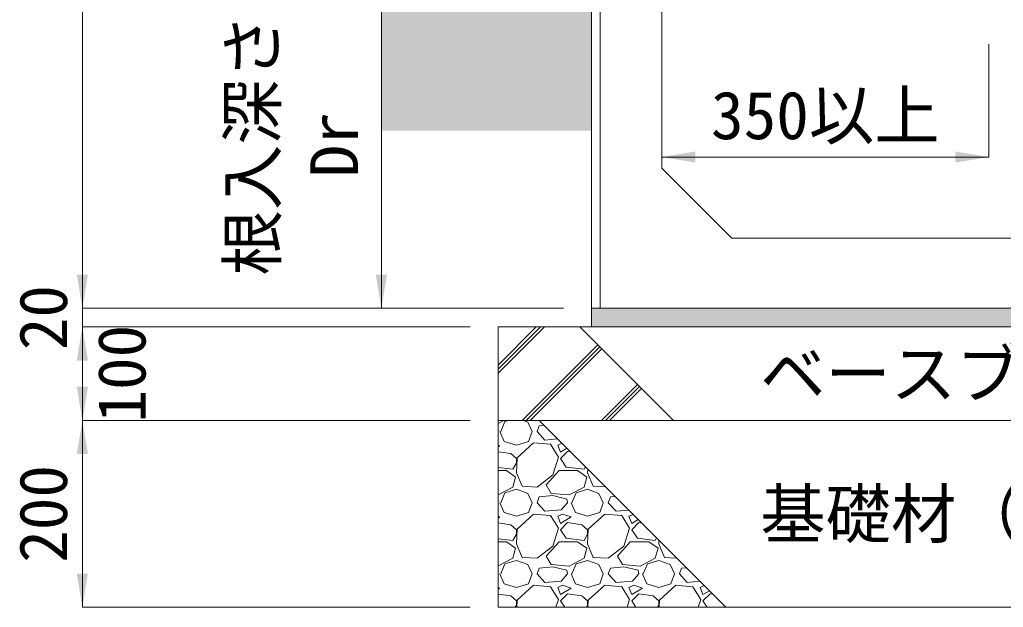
# Model space of a CAD drawing. Units: millimetres at full size, sheet at 1:40; some dimension numbers follow another scale. Extents: x 221193 to 264773, y 874627 to 883926.
# Drawn here: x 246951 to 248003, y 879434 to 880063 of the extents above; entities that cross this region are included whole.
import ezdxf
from ezdxf.enums import TextEntityAlignment as Align

# ---------------------------------------------------------------- set-up
doc = ezdxf.new("R2010")
doc.units = ezdxf.units.MM
doc.header["$LTSCALE"] = 40
for name, color, linetype in [('(0-0)', 7, 'Continuous'), ('ハッチング_モルタル', 30, 'Continuous'), ('ハッチング_土質', 30, 'Continuous')]:
    doc.layers.add(name, color=color, linetype=linetype)
for name, color, linetype, lineweight in [('0_2', 7, 'Continuous', 15), ('ハッチング', 7, 'Continuous', 5), ('寸法線', 7, 'Continuous', 13), ('本体', 2, 'Continuous', 20), ('補助線', 8, 'Continuous', 13)]:
    doc.layers.add(name, color=color, linetype=linetype, lineweight=lineweight)
doc.styles.add('ＭＳ ゴシック', font='')
doc.styles.get('ＭＳ ゴシック').set_extended_font_data('MS Gothic')

# ---------------------------------------------------------------- blocks, each defined once
blk = doc.blocks.new('filled_arrow')
at = {"color": 0, "linetype": 'Continuous', "lineweight": -2}
blk.add_solid([(7.5, 1.25), (0, 0), (7.5, -1.25)], dxfattribs=at)

msp = doc.modelspace()

# ---------------------------------------------------------------- hatches: boundary and pattern name
at = {"layer": 'ハッチング'}
h = msp.add_hatch(dxfattribs=at)
h.set_pattern_fill('USER', color=256, style=0, pattern_type=2)
h.set_pattern_definition([(45, (142195.04, 889061.71), (-42.42641, 42.42641), []), (45, (142199.39, 889061.71), (-42.42641, 42.42641), []), (45, (142203.74, 889061.71), (-42.42641, 42.42641), [])])
h.paths.add_polyline_path([(247650.33, 879634.14), (247550.34, 879734.14), (247462.83, 879734.14), (247462.83, 879634.14)])
at = {"layer": 'ハッチング_モルタル'}
msp.add_hatch(color=256, dxfattribs=at).paths.add_polyline_path([(247562.83, 879754.14), (247562.83, 879734.14), (248412.83, 879734.14), (248412.83, 879754.14)])
at = {"layer": 'ハッチング_土質'}
msp.add_hatch(color=256, dxfattribs=at).paths.add_polyline_path([(247562.83, 879944.14), (247562.83, 880104.14), (247337.85, 880104.14), (247337.85, 879944.14)])

# ---------------------------------------------------------------- linework, layer by layer
at = {"layer": '0_2', "lineweight": 13}
msp.add_line((247562.83, 879754.14), (247562.83, 879734.14), dxfattribs=at)
at = {"layer": '0_2'}
for p, q in [((247462.83, 879734.14), (248512.83, 879734.14)), ((247462.83, 879734.14), (247462.83, 879434.14)), ((247462.83, 879634.14), (248512.83, 879634.14)), ((248512.83, 879434.14), (247462.83, 879434.14))]:
    msp.add_line(p, q, dxfattribs=at)
at = {"layer": 'ハッチング'}
for p, q in [((247469.03, 879634.14), (247462.83, 879630.89)), ((247470.09, 879632.99), (247473.77, 879634.14)), ((247489.38, 879634.14), (247494.48, 879632.22)), ((247465.52, 879622.32), (247470.09, 879632.99)), ((247494.48, 879632.22), (247499.05, 879622.32)), ((247504.38, 879622.32), (247506.67, 879628.41)), ((247511.77, 879628.95), (247506.67, 879628.41)), ((247464.76, 879622.32), (247469.33, 879611.65)), ((247495.24, 879611.65), (247499.05, 879622.32)), ((247512.76, 879613.17), (247504.38, 879622.32)), ((247526.36, 879614.36), (247512.76, 879613.17)), ((247464.76, 879607.08), (247462.83, 879607.72)), ((247462.83, 879605.92), (247464.76, 879607.08)), ((247469.33, 879611.65), (247482.28, 879607.84)), ((247482.28, 879607.84), (247495.24, 879611.65)), ((247500.57, 879610.13), (247483.05, 879594.12)), ((247518.86, 879608.6), (247500.57, 879610.13)), ((247527.24, 879594.89), (247518.86, 879608.6)), ((247530.96, 879609.76), (247526.48, 879607.84)), ((247526.48, 879607.84), (247529.53, 879600.22)), ((247529.53, 879600.22), (247536.39, 879604.33)), ((247476.19, 879598.7), (247462.83, 879600.7)), ((247482.28, 879593.36), (247476.19, 879598.7)), ((247483.05, 879594.12), (247482.28, 879578.12)), ((247482.28, 879588.79), (247482.28, 879593.36)), ((247521.15, 879575.84), (247527.24, 879594.89)), ((247537.15, 879600.98), (247529.53, 879593.36)), ((247529.53, 879593.36), (247535.62, 879584.22)), ((247540.19, 879600.53), (247537.15, 879600.98)), ((247462.83, 879583.81), (247478.47, 879581.93)), ((247462.83, 879580.41), (247471.62, 879580.41)), ((247471.62, 879580.41), (247481.52, 879573.55)), ((247478.47, 879581.93), (247482.28, 879588.79)), ((247514.29, 879565.17), (247528, 879580.41)), ((247528, 879580.41), (247547.82, 879580.41)), ((247535.62, 879584.22), (247554.67, 879581.93)), ((247547.82, 879580.41), (247557.72, 879573.55)), ((247554.67, 879581.93), (247556.14, 879584.58)), ((247558.67, 879582.05), (247558.48, 879578.12)), ((247481.52, 879573.55), (247478.47, 879562.88)), ((247482.28, 879578.12), (247488.38, 879563.64)), ((247504.38, 879562.88), (247521.15, 879575.84)), ((247557.72, 879573.55), (247554.67, 879562.88)), ((247558.48, 879578.12), (247564.58, 879563.64)), ((247478.47, 879562.88), (247462.83, 879554.69)), ((247470.09, 879556.79), (247482.28, 879560.6)), ((247482.28, 879560.6), (247494.48, 879556.02)), ((247488.38, 879563.64), (247504.38, 879562.88)), ((247519.62, 879556.02), (247514.29, 879565.17)), ((247554.67, 879562.88), (247538.67, 879554.5)), ((247546.29, 879556.79), (247558.48, 879560.6)), ((247558.48, 879560.6), (247570.68, 879556.02)), ((247564.58, 879563.64), (247577.7, 879563.02)), ((247465.52, 879546.12), (247470.09, 879556.79)), ((247494.48, 879556.02), (247499.05, 879546.12)), ((247504.38, 879546.12), (247506.67, 879552.21)), ((247521.15, 879553.74), (247506.67, 879552.21)), ((247538.67, 879554.5), (247519.62, 879556.02)), ((247536.39, 879549.93), (247521.15, 879553.74)), ((247537.15, 879546.12), (247536.39, 879549.93)), ((247541.72, 879546.12), (247546.29, 879556.79)), ((247570.68, 879556.02), (247575.25, 879546.12)), ((247580.58, 879546.12), (247582.87, 879552.21)), ((247587.97, 879552.75), (247582.87, 879552.21)), ((247464.76, 879546.12), (247469.33, 879535.45)), ((247495.24, 879535.45), (247499.05, 879546.12)), ((247512.76, 879536.97), (247504.38, 879546.12)), ((247530.29, 879538.5), (247512.76, 879536.97)), ((247537.15, 879546.12), (247530.29, 879538.5)), ((247540.96, 879546.12), (247545.53, 879535.45)), ((247571.44, 879535.45), (247575.25, 879546.12)), ((247588.96, 879536.97), (247580.58, 879546.12)), ((247464.76, 879530.88), (247462.83, 879531.52)), ((247462.83, 879529.72), (247464.76, 879530.88)), ((247469.33, 879535.45), (247482.28, 879531.64)), ((247482.28, 879531.64), (247495.24, 879535.45)), ((247500.57, 879533.93), (247483.05, 879517.92)), ((247518.86, 879532.4), (247500.57, 879533.93)), ((247527.24, 879518.69), (247518.86, 879532.4)), ((247531.81, 879533.93), (247526.48, 879531.64)), ((247526.48, 879531.64), (247529.53, 879524.02)), ((247529.53, 879524.02), (247540.96, 879530.88)), ((247540.96, 879530.88), (247531.81, 879533.93)), ((247545.53, 879535.45), (247558.48, 879531.64)), ((247558.48, 879531.64), (247571.44, 879535.45)), ((247576.77, 879533.93), (247559.25, 879517.92)), ((247595.06, 879532.4), (247576.77, 879533.93)), ((247602.56, 879538.16), (247588.96, 879536.97)), ((247603.44, 879518.69), (247595.06, 879532.4)), ((247607.16, 879533.56), (247602.68, 879531.64)), ((247602.68, 879531.64), (247605.73, 879524.02)), ((247605.73, 879524.02), (247612.58, 879528.13)), ((247476.19, 879522.5), (247462.83, 879524.5)), ((247482.28, 879517.16), (247476.19, 879522.5)), ((247483.05, 879517.92), (247482.28, 879501.92)), ((247521.15, 879499.64), (247527.24, 879518.69)), ((247537.15, 879524.78), (247529.53, 879517.16)), ((247552.39, 879522.5), (247537.15, 879524.78)), ((247558.48, 879517.16), (247552.39, 879522.5)), ((247559.25, 879517.92), (247558.48, 879501.92)), ((247597.35, 879499.64), (247603.44, 879518.69)), ((247613.35, 879524.78), (247605.73, 879517.16)), ((247616.39, 879524.33), (247613.35, 879524.78)), ((247462.83, 879507.61), (247478.47, 879505.73)), ((247478.47, 879505.73), (247482.28, 879512.59)), ((247482.28, 879512.59), (247482.28, 879517.16)), ((247529.53, 879517.16), (247535.62, 879508.02)), ((247535.62, 879508.02), (247554.67, 879505.73)), ((247554.67, 879505.73), (247558.48, 879512.59)), ((247558.48, 879512.59), (247558.48, 879517.16)), ((247605.73, 879517.16), (247611.82, 879508.02)), ((247611.82, 879508.02), (247630.87, 879505.73)), ((247630.87, 879505.73), (247632.34, 879508.38)), ((247462.83, 879504.21), (247471.62, 879504.21)), ((247471.62, 879504.21), (247481.52, 879497.35)), ((247481.52, 879497.35), (247478.47, 879486.68)), ((247482.28, 879501.92), (247488.38, 879487.44)), ((247504.38, 879486.68), (247521.15, 879499.64)), ((247514.29, 879488.97), (247528, 879504.21)), ((247528, 879504.21), (247547.82, 879504.21)), ((247547.82, 879504.21), (247557.72, 879497.35)), ((247557.72, 879497.35), (247554.67, 879486.68)), ((247558.48, 879501.92), (247564.58, 879487.44)), ((247580.58, 879486.68), (247597.35, 879499.64)), ((247590.49, 879488.97), (247604.2, 879504.21)), ((247604.2, 879504.21), (247624.02, 879504.21)), ((247624.02, 879504.21), (247633.92, 879497.35)), ((247633.92, 879497.35), (247630.87, 879486.68)), ((247634.87, 879505.85), (247634.68, 879501.92)), ((247634.68, 879501.92), (247640.78, 879487.44)), ((247478.47, 879486.68), (247462.83, 879478.49)), ((247488.38, 879487.44), (247504.38, 879486.68)), ((247519.62, 879479.82), (247514.29, 879488.97)), ((247554.67, 879486.68), (247538.67, 879478.3)), ((247564.58, 879487.44), (247580.58, 879486.68)), ((247595.82, 879479.82), (247590.49, 879488.97)), ((247630.87, 879486.68), (247614.87, 879478.3)), ((247640.78, 879487.44), (247653.9, 879486.82)), ((247465.52, 879469.92), (247470.09, 879480.59)), ((247470.09, 879480.59), (247482.28, 879484.4)), ((247482.28, 879484.4), (247494.48, 879479.82)), ((247494.48, 879479.82), (247499.05, 879469.92)), ((247504.38, 879469.92), (247506.67, 879476.01)), ((247521.15, 879477.54), (247506.67, 879476.01)), ((247538.67, 879478.3), (247519.62, 879479.82)), ((247536.39, 879473.73), (247521.15, 879477.54)), ((247541.72, 879469.92), (247546.29, 879480.59)), ((247546.29, 879480.59), (247558.48, 879484.4)), ((247558.48, 879484.4), (247570.68, 879479.82)), ((247570.68, 879479.82), (247575.25, 879469.92)), ((247580.58, 879469.92), (247582.87, 879476.01)), ((247597.35, 879477.54), (247582.87, 879476.01)), ((247614.87, 879478.3), (247595.82, 879479.82)), ((247612.59, 879473.73), (247597.35, 879477.54)), ((247617.92, 879469.92), (247622.49, 879480.59)), ((247622.49, 879480.59), (247634.68, 879484.4)), ((247634.68, 879484.4), (247646.88, 879479.82)), ((247646.88, 879479.82), (247651.45, 879469.92)), ((247656.78, 879469.92), (247659.07, 879476.01)), ((247664.17, 879476.55), (247659.07, 879476.01)), ((247464.76, 879469.92), (247469.33, 879459.25)), ((247495.24, 879459.25), (247499.05, 879469.92)), ((247512.76, 879460.77), (247504.38, 879469.92)), ((247537.15, 879469.92), (247530.29, 879462.3)), ((247537.15, 879469.92), (247536.39, 879473.73)), ((247540.96, 879469.92), (247545.53, 879459.25)), ((247571.44, 879459.25), (247575.25, 879469.92)), ((247588.96, 879460.77), (247580.58, 879469.92)), ((247613.35, 879469.92), (247606.49, 879462.3)), ((247613.35, 879469.92), (247612.59, 879473.73)), ((247617.16, 879469.92), (247621.73, 879459.25)), ((247647.64, 879459.25), (247651.45, 879469.92)), ((247665.16, 879460.77), (247656.78, 879469.92)), ((247464.76, 879454.68), (247462.83, 879455.32)), ((247462.83, 879453.52), (247464.76, 879454.68)), ((247469.33, 879459.25), (247482.28, 879455.44)), ((247482.28, 879455.44), (247495.24, 879459.25)), ((247500.57, 879457.73), (247483.05, 879441.72)), ((247518.86, 879456.2), (247500.57, 879457.73)), ((247530.29, 879462.3), (247512.76, 879460.77)), ((247527.24, 879442.49), (247518.86, 879456.2)), ((247531.81, 879457.73), (247526.48, 879455.44)), ((247526.48, 879455.44), (247529.53, 879447.82)), ((247529.53, 879447.82), (247540.96, 879454.68)), ((247540.96, 879454.68), (247531.81, 879457.73)), ((247545.53, 879459.25), (247558.48, 879455.44)), ((247558.48, 879455.44), (247571.44, 879459.25)), ((247576.77, 879457.73), (247559.25, 879441.72)), ((247595.06, 879456.2), (247576.77, 879457.73)), ((247606.49, 879462.3), (247588.96, 879460.77)), ((247603.44, 879442.49), (247595.06, 879456.2)), ((247608.01, 879457.73), (247602.68, 879455.44)), ((247602.68, 879455.44), (247605.73, 879447.82)), ((247605.73, 879447.82), (247617.16, 879454.68)), ((247617.16, 879454.68), (247608.01, 879457.73)), ((247621.73, 879459.25), (247634.68, 879455.44)), ((247634.68, 879455.44), (247647.64, 879459.25)), ((247652.97, 879457.73), (247635.45, 879441.72)), ((247671.26, 879456.2), (247652.97, 879457.73)), ((247678.76, 879461.96), (247665.16, 879460.77)), ((247679.64, 879442.49), (247671.26, 879456.2)), ((247683.36, 879457.36), (247678.88, 879455.44)), ((247678.88, 879455.44), (247681.93, 879447.82)), ((247476.19, 879446.3), (247462.83, 879448.3)), ((247482.28, 879440.96), (247476.19, 879446.3)), ((247537.15, 879448.58), (247529.53, 879440.96)), ((247552.39, 879446.3), (247537.15, 879448.58)), ((247558.48, 879440.96), (247552.39, 879446.3)), ((247613.35, 879448.58), (247605.73, 879440.96)), ((247628.59, 879446.3), (247613.35, 879448.58)), ((247634.68, 879440.96), (247628.59, 879446.3)), ((247681.93, 879447.82), (247688.78, 879451.93)), ((247689.55, 879448.58), (247681.93, 879440.96)), ((247692.59, 879448.13), (247689.55, 879448.58)), ((247481.03, 879434.14), (247482.28, 879436.39)), ((247482.28, 879436.39), (247482.28, 879440.96)), ((247483.05, 879441.72), (247482.68, 879434.14)), ((247524.57, 879434.14), (247527.24, 879442.49)), ((247529.53, 879440.96), (247534.08, 879434.14)), ((247557.23, 879434.14), (247558.48, 879436.39)), ((247558.48, 879436.39), (247558.48, 879440.96)), ((247559.25, 879441.72), (247558.88, 879434.14)), ((247600.77, 879434.14), (247603.44, 879442.49)), ((247605.73, 879440.96), (247610.28, 879434.14)), ((247633.43, 879434.14), (247634.68, 879436.39)), ((247634.68, 879436.39), (247634.68, 879440.96)), ((247635.45, 879441.72), (247635.08, 879434.14)), ((247676.97, 879434.14), (247679.64, 879442.49)), ((247681.93, 879440.96), (247686.48, 879434.14))]:
    msp.add_line(p, q, dxfattribs=at)
at = {"layer": '寸法線'}
for p, q in [((247017.86, 880754.14), (247017.86, 879754.14)), ((247337.85, 879754.14), (247337.85, 880104.14)), ((247637.83, 880036.61), (247637.83, 879916)), ((247987.83, 880036.61), (247987.83, 879916)), ((247637.83, 879916), (247987.83, 879916)), ((247017.86, 879698.14), (247017.86, 879790.14)), ((247532.83, 879754.14), (247017.86, 879754.14)), ((247532.83, 879754.14), (247017.86, 879754.14)), ((247532.83, 879754.14), (247337.85, 879754.14)), ((247017.86, 879634.14), (247017.86, 879734.14)), ((247432.83, 879734.14), (247017.86, 879734.14)), ((247432.83, 879734.14), (247017.86, 879734.14)), ((247017.86, 879434.14), (247017.86, 879634.14)), ((247432.83, 879634.14), (247017.86, 879634.14)), ((247432.83, 879634.14), (247017.86, 879634.14)), ((247432.83, 879434.14), (247017.86, 879434.14))]:
    msp.add_line(p, q, dxfattribs=at)
at = {"layer": '本体', "lineweight": 9}
msp.add_line((247571.83, 879754.14), (247571.83, 880754.14), dxfattribs=at)
at = {"layer": '本体'}
for p, q in [((247637.83, 879904.14), (247637.83, 880754.14)), ((247562.83, 879734.14), (247562.83, 880745.14)), ((247637.83, 879904.14), (247712.83, 879829.14)), ((247712.83, 879829.14), (248412.83, 879829.14)), ((247562.83, 879754.14), (248412.83, 879754.14))]:
    msp.add_line(p, q, dxfattribs=at)
at = {"layer": '補助線'}
for p, q in [((247650.33, 879634.14), (247550.34, 879734.14)), ((247706.58, 879434.14), (247506.58, 879634.14))]:
    msp.add_line(p, q, dxfattribs=at)

# ---------------------------------------------------------------- block references
at = {"layer": '寸法線', "xscale": 4.8, "yscale": 4.8}
msp.add_blockref('filled_arrow', (247637.83, 879916), dxfattribs=at)
for p, rotation in [((247987.83, 879916), 180), ((247017.86, 879754.14), 90), ((247337.85, 879754.14), 90), ((247017.86, 879734.14), 270), ((247017.86, 879634.14), 90), ((247017.86, 879634.14), 270), ((247017.86, 879434.14), 90)]:
    msp.add_blockref('filled_arrow', p, dxfattribs=dict(at, rotation=rotation))

# ---------------------------------------------------------------- texts
at = {"layer": '(0-0)', "style": 'ＭＳ ゴシック'}
for s, p in [('ベースブロック', (247987.83, 879684.14)), ('基礎材（C-40）', (247987.83, 879534.14))]:
    msp.add_text(s, height=51.27, dxfattribs=at).set_placement(p, align=Align.MIDDLE_CENTER)
at = {"layer": '寸法線', "style": 'ＭＳ ゴシック'}
for s, p in [('根入深さ', (247240.57, 879789.28)), ('Dr', (247328.32, 879894.17))]:
    msp.add_text(s, height=51.27, rotation=90, dxfattribs=at).set_placement(p, align=Align.BOTTOM_LEFT)
msp.add_text('350以上', height=51.27, dxfattribs=at).set_placement((247812.83, 879960.75), align=Align.MIDDLE_CENTER)
for s, p in [('20', (246975.86, 879744.14)), ('100', (247059.86, 879684.14)), ('200', (246975.86, 879534.14))]:
    msp.add_text(s, height=51.27, rotation=90, dxfattribs=at).set_placement(p, align=Align.MIDDLE_CENTER)

doc.saveas('drawing.dxf')
